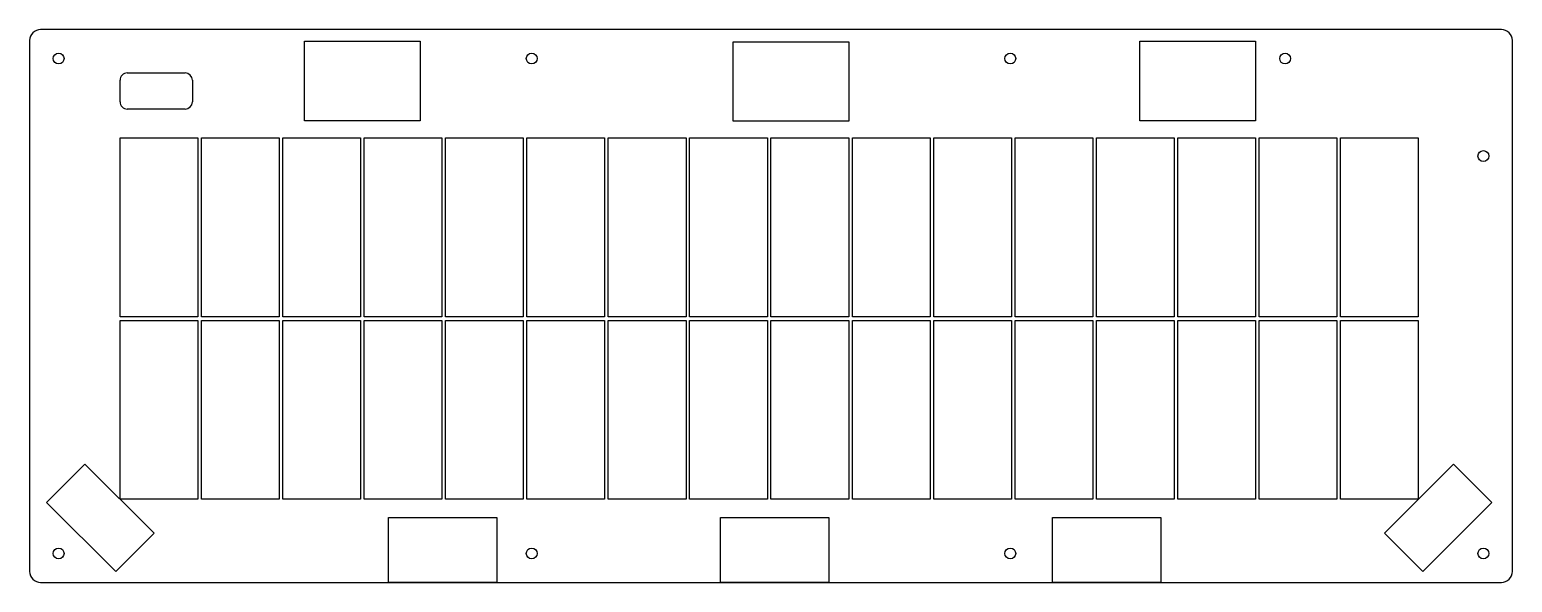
# Model space of a CAD drawing. Header units: millimetres. Extents: x 6 to 416, y 6 to 159.
import ezdxf

# ---------------------------------------------------------------- set-up
doc = ezdxf.new("R2010")
doc.units = ezdxf.units.MM

msp = doc.modelspace()

# ---------------------------------------------------------------- linework, layer by layer
for p, q in [((31.46, 142.04), (31.46, 145.04)), ((33.46, 147.04), (49.46, 147.04)), ((51.46, 145.04), (51.46, 139.04)), ((31.47, 139.05), (31.48, 142.04)), ((49.46, 137.04), (33.47, 137.04))]:
    msp.add_line(p, q)
msp.add_lwpolyline([(9.46, 6.04), (413.46, 6.04, 0.414214), (416.46, 9.04), (416.46, 156.04, 0.414214), (413.46, 159.04), (9.46, 159.04, 0.414214), (6.46, 156.04), (6.46, 9.04, 0.414214)], format="xyb", close=True)
for points in [[(82.46, 155.8), (114.46, 155.8), (114.46, 133.8), (82.46, 133.8)], [(313.46, 155.8), (345.46, 155.8), (345.46, 133.8), (313.46, 133.8)], [(200.96, 155.66), (232.96, 155.66), (232.96, 133.66), (200.96, 133.66)], [(31.46, 129.04), (52.96, 129.04), (52.96, 79.54), (31.46, 79.54)], [(53.96, 129.04), (75.46, 129.04), (75.46, 79.54), (53.96, 79.54)], [(76.46, 129.04), (97.96, 129.04), (97.96, 79.54), (76.46, 79.54)], [(98.96, 129.04), (120.46, 129.04), (120.46, 79.54), (98.96, 79.54)], [(121.46, 129.04), (142.96, 129.04), (142.96, 79.54), (121.46, 79.54)], [(143.96, 129.04), (165.46, 129.04), (165.46, 79.54), (143.96, 79.54)], [(166.46, 129.04), (187.96, 129.04), (187.96, 79.54), (166.46, 79.54)], [(188.96, 129.04), (210.46, 129.04), (210.46, 79.54), (188.96, 79.54)], [(211.46, 129.04), (232.96, 129.04), (232.96, 79.54), (211.46, 79.54)], [(233.96, 129.04), (255.46, 129.04), (255.46, 79.54), (233.96, 79.54)], [(256.46, 129.04), (277.96, 129.04), (277.96, 79.54), (256.46, 79.54)], [(278.96, 129.04), (300.46, 129.04), (300.46, 79.54), (278.96, 79.54)], [(301.46, 129.04), (322.96, 129.04), (322.96, 79.54), (301.46, 79.54)], [(323.96, 129.04), (345.46, 129.04), (345.46, 79.54), (323.96, 79.54)], [(346.46, 129.04), (367.96, 129.04), (367.96, 79.54), (346.46, 79.54)], [(368.96, 129.04), (390.46, 129.04), (390.46, 79.54), (368.96, 79.54)], [(31.46, 78.54), (52.96, 78.54), (52.96, 29.04), (31.46, 29.04)], [(53.96, 78.54), (75.46, 78.54), (75.46, 29.04), (53.96, 29.04)], [(76.46, 78.54), (97.96, 78.54), (97.96, 29.04), (76.46, 29.04)], [(98.96, 78.54), (120.46, 78.54), (120.46, 29.04), (98.96, 29.04)], [(121.46, 78.54), (142.96, 78.54), (142.96, 29.04), (121.46, 29.04)], [(143.96, 78.54), (165.46, 78.54), (165.46, 29.04), (143.96, 29.04)], [(166.46, 78.54), (187.96, 78.54), (187.96, 29.04), (166.46, 29.04)], [(188.96, 78.54), (210.46, 78.54), (210.46, 29.04), (188.96, 29.04)], [(211.46, 78.54), (232.96, 78.54), (232.96, 29.04), (211.46, 29.04)], [(233.96, 78.54), (255.46, 78.54), (255.46, 29.04), (233.96, 29.04)], [(256.46, 78.54), (277.96, 78.54), (277.96, 29.04), (256.46, 29.04)], [(278.96, 78.54), (300.46, 78.54), (300.46, 29.04), (278.96, 29.04)], [(301.46, 78.54), (322.96, 78.54), (322.96, 29.04), (301.46, 29.04)], [(323.96, 78.54), (345.46, 78.54), (345.46, 29.04), (323.96, 29.04)], [(346.46, 78.54), (367.96, 78.54), (367.96, 29.04), (346.46, 29.04)], [(368.96, 78.54), (390.46, 78.54), (390.46, 29.04), (368.96, 29.04)], [(11.16, 28.13), (30.25, 9.04), (40.86, 19.64), (21.76, 38.74)], [(381.07, 19.64), (400.16, 38.74), (410.77, 28.13), (391.68, 9.04)], [(105.66, 24.04), (135.66, 24.04), (135.66, 6.04), (105.66, 6.04)], [(197.46, 24.04), (227.46, 24.04), (227.46, 6.04), (197.46, 6.04)], [(289.27, 24.04), (319.27, 24.04), (319.27, 6.04), (289.27, 6.04)]]:
    msp.add_lwpolyline(points, close=True)
for centre in [(14.46, 151.04), (145.29, 151.04), (277.63, 151.04), (353.63, 151.04), (408.46, 124.04), (14.46, 14.04), (145.29, 14.04), (277.63, 14.04), (408.46, 14.04)]:
    msp.add_circle(centre, 1.5)
for centre, start, end in [((33.46, 145.04), 90, 180.0162), ((49.46, 145.04), 0, 90), ((33.47, 139.04), 179.7389, 270), ((49.46, 139.04), 270, 0)]:
    msp.add_arc(centre, 2, start, end)

doc.saveas('drawing.dxf')
